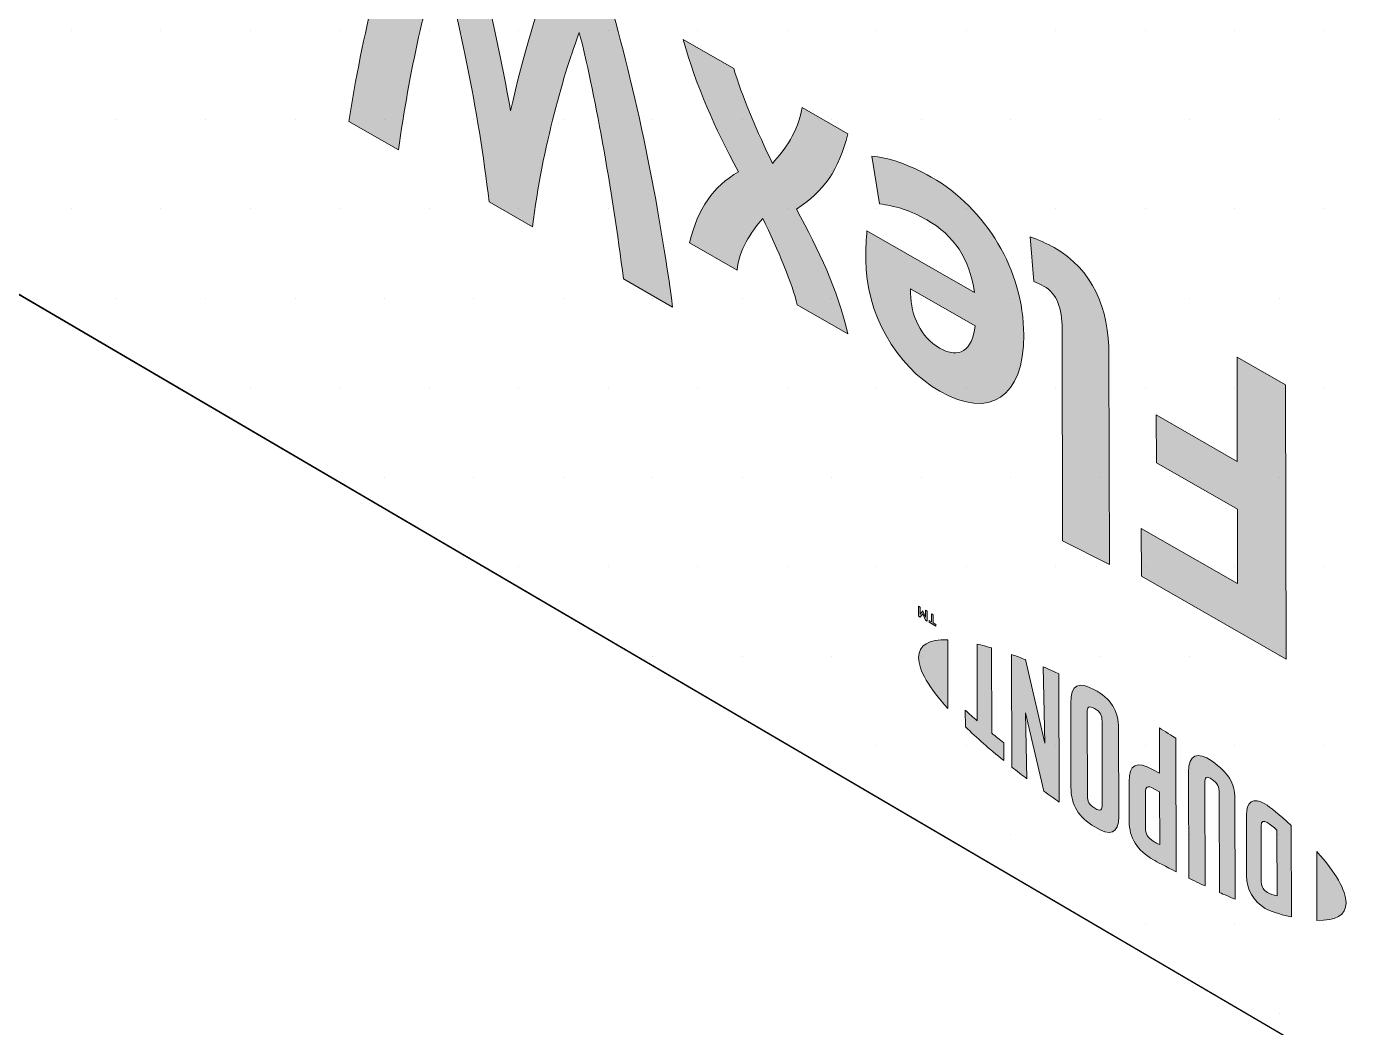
# Model space of a CAD drawing. Extents: x -1328 to 5679, y -4611 to 1603.
# Drawn here: x 3985.94 to 4006.02, y -2506.89 to -2491.78 of the extents above; entities that cross this region are included whole.
import ezdxf

# ---------------------------------------------------------------- set-up
doc = ezdxf.new("R2010")
doc.units = 0
doc.header["$MEASUREMENT"] = 0
for name, color, linetype, lineweight in [('.ATI-HATCH', 7, 'Continuous', 0), ('G-ANNO-TTLB', 7, 'Continuous', 0), ('TYVEK', 7, 'Continuous', 0)]:
    doc.layers.add(name, color=color, linetype=linetype, lineweight=lineweight)

# ---------------------------------------------------------------- blocks, each defined once
blk = doc.blocks.new('Block_213')
at = {"layer": 'TYVEK', "true_color": 0x003b71, "transparency": 33554687}
h = blk.add_hatch(color=156, dxfattribs=at)
h.dxf.hatch_style = 2
edge = h.paths.add_edge_path()
edge.add_spline(control_points=[(3991.553, -2493.639), (3991.553, -2493.639), (3990.804, -2493.209), (3990.804, -2493.209), (3990.996, -2491.943), (3991.331, -2490.51), (3991.764, -2489.625), (3991.764, -2489.625), (3992.569, -2490.087), (3992.569, -2490.087), (3992.823, -2490.971), (3993.05, -2491.97), (3993.243, -2493.049), (3993.435, -2492.191), (3993.654, -2491.448), (3993.908, -2490.856), (3993.908, -2490.856), (3994.714, -2491.318), (3994.714, -2491.318), (3995.127, -2492.69), (3995.495, -2494.526), (3995.688, -2496.013), (3995.688, -2496.013), (3994.945, -2495.586), (3994.945, -2495.586), (3994.782, -2494.246), (3994.492, -2492.68), (3994.28, -2491.867), (3994.061, -2492.432), (3993.72, -2493.595), (3993.575, -2494.799), (3993.575, -2494.799), (3992.918, -2494.422), (3992.918, -2494.422), (3992.761, -2493.045), (3992.424, -2491.493), (3992.197, -2490.671), (3991.993, -2491.245), (3991.704, -2492.479), (3991.553, -2493.639)], knot_values=[0, 0, 0, 0, 1, 1, 1, 2, 2, 2, 3, 3, 3, 4, 4, 4, 5, 5, 5, 6, 6, 6, 7, 7, 7, 8, 8, 8, 9, 9, 9, 10, 10, 10, 11, 11, 11, 12, 12, 12, 13, 13, 13, 13], degree=3, periodic=0)
h = blk.add_hatch(color=156, dxfattribs=at)
h.dxf.hatch_style = 2
edge = h.paths.add_edge_path()
edge.add_spline(control_points=[(3997.555, -2494.532), (3997.9, -2495.168), (3998.172, -2495.732), (3998.333, -2496.415), (3998.333, -2496.415), (3997.568, -2495.976), (3997.568, -2495.976), (3997.501, -2495.671), (3997.274, -2495.139), (3997.048, -2494.673), (3996.859, -2494.889), (3996.696, -2495.144), (3996.66, -2495.455), (3996.66, -2495.455), (3995.942, -2495.042), (3995.942, -2495.042), (3996.074, -2494.504), (3996.299, -2494.201), (3996.682, -2493.967), (3996.312, -2493.276), (3996.059, -2492.717), (3995.848, -2491.969), (3995.848, -2491.969), (3996.612, -2492.408), (3996.612, -2492.408), (3996.721, -2492.801), (3996.978, -2493.392), (3997.194, -2493.841), (3997.389, -2493.628), (3997.572, -2493.379), (3997.643, -2493), (3997.643, -2493), (3998.331, -2493.395), (3998.331, -2493.395), (3998.204, -2493.936), (3997.964, -2494.271), (3997.555, -2494.532)], knot_values=[0, 0, 0, 0, 1, 1, 1, 2, 2, 2, 3, 3, 3, 4, 4, 4, 5, 5, 5, 6, 6, 6, 7, 7, 7, 8, 8, 8, 9, 9, 9, 10, 10, 10, 11, 11, 11, 12, 12, 12, 12], degree=3, periodic=0)
h = blk.add_hatch(color=156, dxfattribs=at)
h.dxf.hatch_style = 2
edge = h.paths.add_edge_path()
edge.add_spline(control_points=[(4000.254, -2496.295), (4000.254, -2496.295), (3999.279, -2495.735), (3999.279, -2495.735), (3999.279, -2495.735), (3999.279, -2495.806), (3999.279, -2495.806), (3999.28, -2496.137), (3999.434, -2496.468), (3999.717, -2496.63), (4000.014, -2496.801), (4000.208, -2496.67), (4000.254, -2496.295)], knot_values=[0, 0, 0, 0, 1, 1, 1, 2, 2, 2, 3, 3, 3, 4, 4, 4, 4], degree=3, periodic=0)
edge = h.paths.add_edge_path()
edge.add_spline(control_points=[(3998.695, -2493.734), (3998.921, -2493.745), (3999.254, -2493.854), (3999.592, -2494.048), (4000.418, -2494.523), (4000.984, -2495.45), (4000.987, -2496.432), (4000.989, -2497.372), (4000.472, -2497.714), (3999.718, -2497.281), (3999.046, -2496.895), (3998.604, -2496.092), (3998.602, -2495.299), (3998.601, -2495.121), (3998.611, -2494.974), (3998.621, -2494.861), (3998.621, -2494.861), (4000.242, -2495.792), (4000.242, -2495.792), (4000.174, -2495.28), (3999.933, -2494.929), (3999.522, -2494.693), (3999.271, -2494.549), (3999.03, -2494.476), (3998.81, -2494.455), (3998.81, -2494.455), (3998.695, -2493.734), (3998.695, -2493.734)], knot_values=[0, 0, 0, 0, 1, 1, 1, 2, 2, 2, 3, 3, 3, 4, 4, 4, 5, 5, 5, 6, 6, 6, 7, 7, 7, 8, 8, 8, 9, 9, 9, 9], degree=3, periodic=0)
h = blk.add_hatch(color=156, dxfattribs=at)
h.dxf.hatch_style = 2
edge = h.paths.add_edge_path()
edge.add_spline(control_points=[(4001.565, -2496.345), (4001.564, -2496.025), (4001.492, -2495.812), (4001.287, -2495.695), (4001.236, -2495.665), (4001.184, -2495.642), (4001.138, -2495.627), (4001.138, -2495.627), (4001.085, -2494.953), (4001.085, -2494.953), (4001.183, -2494.985), (4001.342, -2495.053), (4001.444, -2495.112), (4002.034, -2495.45), (4002.271, -2496.029), (4002.273, -2496.739), (4002.273, -2496.739), (4002.281, -2499.898), (4002.281, -2499.898), (4002.281, -2499.898), (4001.573, -2499.539), (4001.573, -2499.539), (4001.573, -2499.539), (4001.565, -2496.345), (4001.565, -2496.345)], knot_values=[0, 0, 0, 0, 1, 1, 1, 2, 2, 2, 3, 3, 3, 4, 4, 4, 5, 5, 5, 6, 6, 6, 7, 7, 7, 8, 8, 8, 8], degree=3, periodic=0)
h = blk.add_hatch(color=156, dxfattribs=at)
h.dxf.hatch_style = 2
edge = h.paths.add_edge_path()
edge.add_spline(control_points=[(4004.938, -2497.188), (4004.938, -2497.188), (4004.948, -2501.329), (4004.948, -2501.329), (4004.948, -2501.329), (4002.763, -2500.074), (4002.763, -2500.074), (4002.763, -2500.074), (4002.761, -2499.353), (4002.761, -2499.353), (4002.761, -2499.353), (4004.213, -2500.186), (4004.213, -2500.186), (4004.213, -2500.186), (4004.21, -2499.062), (4004.21, -2499.062), (4004.21, -2499.062), (4002.989, -2498.361), (4002.989, -2498.361), (4002.989, -2498.361), (4002.987, -2497.64), (4002.987, -2497.64), (4002.987, -2497.64), (4004.208, -2498.341), (4004.208, -2498.341), (4004.208, -2498.341), (4004.205, -2496.767), (4004.205, -2496.767), (4004.205, -2496.767), (4004.938, -2497.188), (4004.938, -2497.188)], knot_values=[0, 0, 0, 0, 1, 1, 1, 2, 2, 2, 3, 3, 3, 4, 4, 4, 5, 5, 5, 6, 6, 6, 7, 7, 7, 8, 8, 8, 9, 9, 9, 10, 10, 10, 10], degree=3, periodic=0)
at = {"layer": 'TYVEK'}
for points, knots in [([(3991.553, -2493.639), (3991.553, -2493.639), (3990.804, -2493.209), (3990.804, -2493.209), (3990.996, -2491.943), (3991.331, -2490.51), (3991.764, -2489.625), (3991.764, -2489.625), (3992.569, -2490.087), (3992.569, -2490.087), (3992.823, -2490.971), (3993.05, -2491.97), (3993.243, -2493.049), (3993.435, -2492.191), (3993.654, -2491.448), (3993.908, -2490.856), (3993.908, -2490.856), (3994.714, -2491.318), (3994.714, -2491.318), (3995.127, -2492.69), (3995.495, -2494.526), (3995.688, -2496.013), (3995.688, -2496.013), (3994.945, -2495.586), (3994.945, -2495.586), (3994.782, -2494.246), (3994.492, -2492.68), (3994.28, -2491.867), (3994.061, -2492.432), (3993.72, -2493.595), (3993.575, -2494.799), (3993.575, -2494.799), (3992.918, -2494.422), (3992.918, -2494.422), (3992.761, -2493.045), (3992.424, -2491.493), (3992.197, -2490.671), (3991.993, -2491.245), (3991.704, -2492.479), (3991.553, -2493.639)], [0, 0, 0, 0, 1, 1, 1, 2, 2, 2, 3, 3, 3, 4, 4, 4, 5, 5, 5, 6, 6, 6, 7, 7, 7, 8, 8, 8, 9, 9, 9, 10, 10, 10, 11, 11, 11, 12, 12, 12, 13, 13, 13, 13]), ([(3997.555, -2494.532), (3997.9, -2495.168), (3998.172, -2495.732), (3998.333, -2496.415), (3998.333, -2496.415), (3997.568, -2495.976), (3997.568, -2495.976), (3997.501, -2495.671), (3997.274, -2495.139), (3997.048, -2494.673), (3996.859, -2494.889), (3996.696, -2495.144), (3996.66, -2495.455), (3996.66, -2495.455), (3995.942, -2495.042), (3995.942, -2495.042), (3996.074, -2494.504), (3996.299, -2494.201), (3996.682, -2493.967), (3996.312, -2493.276), (3996.059, -2492.717), (3995.848, -2491.969), (3995.848, -2491.969), (3996.612, -2492.408), (3996.612, -2492.408), (3996.721, -2492.801), (3996.978, -2493.392), (3997.194, -2493.841), (3997.389, -2493.628), (3997.572, -2493.379), (3997.643, -2493), (3997.643, -2493), (3998.331, -2493.395), (3998.331, -2493.395), (3998.204, -2493.936), (3997.964, -2494.271), (3997.555, -2494.532)], [0, 0, 0, 0, 1, 1, 1, 2, 2, 2, 3, 3, 3, 4, 4, 4, 5, 5, 5, 6, 6, 6, 7, 7, 7, 8, 8, 8, 9, 9, 9, 10, 10, 10, 11, 11, 11, 12, 12, 12, 12]), ([(3998.695, -2493.734), (3998.921, -2493.745), (3999.254, -2493.854), (3999.592, -2494.048), (4000.418, -2494.523), (4000.984, -2495.45), (4000.987, -2496.432), (4000.989, -2497.372), (4000.472, -2497.714), (3999.718, -2497.281), (3999.046, -2496.895), (3998.604, -2496.092), (3998.602, -2495.299), (3998.601, -2495.121), (3998.611, -2494.974), (3998.621, -2494.861), (3998.621, -2494.861), (4000.242, -2495.792), (4000.242, -2495.792), (4000.174, -2495.28), (3999.933, -2494.929), (3999.522, -2494.693), (3999.271, -2494.549), (3999.03, -2494.476), (3998.81, -2494.455), (3998.81, -2494.455), (3998.695, -2493.734), (3998.695, -2493.734)], [0, 0, 0, 0, 1, 1, 1, 2, 2, 2, 3, 3, 3, 4, 4, 4, 5, 5, 5, 6, 6, 6, 7, 7, 7, 8, 8, 8, 9, 9, 9, 9]), ([(4001.565, -2496.345), (4001.564, -2496.025), (4001.492, -2495.812), (4001.287, -2495.695), (4001.236, -2495.665), (4001.184, -2495.642), (4001.138, -2495.627), (4001.138, -2495.627), (4001.085, -2494.953), (4001.085, -2494.953), (4001.183, -2494.985), (4001.342, -2495.053), (4001.444, -2495.112), (4002.034, -2495.45), (4002.271, -2496.029), (4002.273, -2496.739), (4002.273, -2496.739), (4002.281, -2499.898), (4002.281, -2499.898), (4002.281, -2499.898), (4001.573, -2499.539), (4001.573, -2499.539), (4001.573, -2499.539), (4001.565, -2496.345), (4001.565, -2496.345)], [0, 0, 0, 0, 1, 1, 1, 2, 2, 2, 3, 3, 3, 4, 4, 4, 5, 5, 5, 6, 6, 6, 7, 7, 7, 8, 8, 8, 8]), ([(4000.254, -2496.295), (4000.254, -2496.295), (3999.279, -2495.735), (3999.279, -2495.735), (3999.279, -2495.735), (3999.279, -2495.806), (3999.279, -2495.806), (3999.28, -2496.137), (3999.434, -2496.468), (3999.717, -2496.63), (4000.014, -2496.801), (4000.208, -2496.67), (4000.254, -2496.295)], [0, 0, 0, 0, 1, 1, 1, 2, 2, 2, 3, 3, 3, 4, 4, 4, 4]), ([(4004.938, -2497.188), (4004.938, -2497.188), (4004.948, -2501.329), (4004.948, -2501.329), (4004.948, -2501.329), (4002.763, -2500.074), (4002.763, -2500.074), (4002.763, -2500.074), (4002.761, -2499.353), (4002.761, -2499.353), (4002.761, -2499.353), (4004.213, -2500.186), (4004.213, -2500.186), (4004.213, -2500.186), (4004.21, -2499.062), (4004.21, -2499.062), (4004.21, -2499.062), (4002.989, -2498.361), (4002.989, -2498.361), (4002.989, -2498.361), (4002.987, -2497.64), (4002.987, -2497.64), (4002.987, -2497.64), (4004.208, -2498.341), (4004.208, -2498.341), (4004.208, -2498.341), (4004.205, -2496.767), (4004.205, -2496.767), (4004.205, -2496.767), (4004.938, -2497.188), (4004.938, -2497.188)], [0, 0, 0, 0, 1, 1, 1, 2, 2, 2, 3, 3, 3, 4, 4, 4, 5, 5, 5, 6, 6, 6, 7, 7, 7, 8, 8, 8, 9, 9, 9, 10, 10, 10, 10])]:
    blk.add_open_spline(points, degree=3, knots=knots, dxfattribs=at)
blk = doc.blocks.new('Block_214')
at = {"layer": 'TYVEK', "true_color": 0x003b71, "transparency": 33554687}
h = blk.add_hatch(color=156, dxfattribs=at)
h.dxf.hatch_style = 2
edge = h.paths.add_edge_path()
edge.add_spline(control_points=[(3999.529, -2500.753), (3999.529, -2500.753), (3999.502, -2500.738), (3999.502, -2500.738), (3999.502, -2500.738), (3999.463, -2500.644), (3999.463, -2500.644), (3999.463, -2500.644), (3999.424, -2500.693), (3999.424, -2500.693), (3999.424, -2500.693), (3999.398, -2500.678), (3999.398, -2500.678), (3999.398, -2500.678), (3999.398, -2500.528), (3999.398, -2500.528), (3999.398, -2500.528), (3999.422, -2500.542), (3999.422, -2500.542), (3999.422, -2500.542), (3999.422, -2500.649), (3999.422, -2500.649), (3999.422, -2500.649), (3999.462, -2500.6), (3999.462, -2500.6), (3999.462, -2500.6), (3999.464, -2500.601), (3999.464, -2500.601), (3999.464, -2500.601), (3999.505, -2500.696), (3999.505, -2500.696), (3999.505, -2500.696), (3999.504, -2500.589), (3999.504, -2500.589), (3999.504, -2500.589), (3999.529, -2500.603), (3999.529, -2500.603), (3999.529, -2500.603), (3999.529, -2500.753), (3999.529, -2500.753)], knot_values=[0, 0, 0, 0, 1, 1, 1, 2, 2, 2, 3, 3, 3, 4, 4, 4, 5, 5, 5, 6, 6, 6, 7, 7, 7, 8, 8, 8, 9, 9, 9, 10, 10, 10, 11, 11, 11, 12, 12, 12, 13, 13, 13, 13], degree=3, periodic=0)
edge = h.paths.add_edge_path()
edge.add_spline(control_points=[(3999.622, -2500.78), (3999.622, -2500.78), (3999.662, -2500.803), (3999.662, -2500.803), (3999.662, -2500.803), (3999.662, -2500.829), (3999.662, -2500.829), (3999.662, -2500.829), (3999.557, -2500.769), (3999.557, -2500.769), (3999.557, -2500.769), (3999.557, -2500.743), (3999.557, -2500.743), (3999.557, -2500.743), (3999.597, -2500.766), (3999.597, -2500.766), (3999.597, -2500.766), (3999.596, -2500.642), (3999.596, -2500.642), (3999.596, -2500.642), (3999.621, -2500.657), (3999.621, -2500.657), (3999.621, -2500.657), (3999.622, -2500.78), (3999.622, -2500.78)], knot_values=[0, 0, 0, 0, 1, 1, 1, 2, 2, 2, 3, 3, 3, 4, 4, 4, 5, 5, 5, 6, 6, 6, 7, 7, 7, 8, 8, 8, 8], degree=3, periodic=0)
h = blk.add_hatch(color=156, dxfattribs=at)
h.dxf.hatch_style = 2
edge = h.paths.add_edge_path()
edge.add_spline(control_points=[(3999.4, -2501.304), (3999.399, -2501.113), (3999.559, -2501.027), (3999.839, -2501.035), (3999.839, -2501.035), (3999.841, -2502.075), (3999.841, -2502.075), (3999.561, -2501.762), (3999.4, -2501.493), (3999.4, -2501.304)], knot_values=[0, 0, 0, 0, 1, 1, 1, 2, 2, 2, 3, 3, 3, 3], degree=3, periodic=0)
h = blk.add_hatch(color=156, dxfattribs=at)
h.dxf.hatch_style = 2
edge = h.paths.add_edge_path()
edge.add_spline(control_points=[(4000.684, -2502.591), (4000.623, -2502.544), (4000.563, -2502.495), (4000.505, -2502.447), (4000.505, -2502.447), (4000.502, -2501.159), (4000.502, -2501.159), (4000.448, -2501.143), (4000.348, -2501.115), (4000.282, -2501.1), (4000.282, -2501.1), (4000.285, -2502.26), (4000.285, -2502.26), (4000.221, -2502.204), (4000.16, -2502.15), (4000.105, -2502.1), (4000.105, -2502.1), (4000.106, -2502.349), (4000.106, -2502.349), (4000.28, -2502.518), (4000.467, -2502.683), (4000.685, -2502.86), (4000.685, -2502.86), (4000.684, -2502.591), (4000.684, -2502.591)], knot_values=[0, 0, 0, 0, 1, 1, 1, 2, 2, 2, 3, 3, 3, 4, 4, 4, 5, 5, 5, 6, 6, 6, 7, 7, 7, 8, 8, 8, 8], degree=3, periodic=0)
h = blk.add_hatch(color=156, dxfattribs=at)
h.dxf.hatch_style = 2
edge = h.paths.add_edge_path()
edge.add_spline(control_points=[(4001.014, -2502.14), (4001.014, -2502.14), (4001.29, -2503.323), (4001.29, -2503.323), (4001.364, -2503.377), (4001.454, -2503.44), (4001.523, -2503.487), (4001.523, -2503.487), (4001.518, -2501.55), (4001.518, -2501.55), (4001.469, -2501.527), (4001.345, -2501.472), (4001.281, -2501.445), (4001.281, -2501.445), (4001.304, -2502.598), (4001.304, -2502.598), (4001.304, -2502.598), (4001.012, -2501.335), (4001.012, -2501.335), (4000.951, -2501.311), (4000.861, -2501.278), (4000.802, -2501.257), (4000.802, -2501.257), (4000.807, -2502.959), (4000.807, -2502.959), (4000.868, -2503.008), (4000.98, -2503.094), (4001.034, -2503.134), (4001.034, -2503.134), (4001.014, -2502.14), (4001.014, -2502.14)], knot_values=[0, 0, 0, 0, 1, 1, 1, 2, 2, 2, 3, 3, 3, 4, 4, 4, 5, 5, 5, 6, 6, 6, 7, 7, 7, 8, 8, 8, 9, 9, 9, 10, 10, 10, 10], degree=3, periodic=0)
h = blk.add_hatch(color=156, dxfattribs=at)
h.dxf.hatch_style = 2
edge = h.paths.add_edge_path()
edge.add_spline(control_points=[(4001.944, -2502.133), (4001.944, -2502.053), (4001.967, -2502.025), (4002.054, -2502.072), (4002.143, -2502.121), (4002.168, -2502.179), (4002.168, -2502.262), (4002.168, -2502.262), (4002.171, -2503.52), (4002.171, -2503.52), (4002.171, -2503.603), (4002.147, -2503.634), (4002.057, -2503.58), (4001.97, -2503.527), (4001.947, -2503.471), (4001.947, -2503.391), (4001.947, -2503.391), (4001.944, -2502.133), (4001.944, -2502.133)], knot_values=[0, 0, 0, 0, 1, 1, 1, 2, 2, 2, 3, 3, 3, 4, 4, 4, 5, 5, 5, 6, 6, 6, 6], degree=3, periodic=0)
edge = h.paths.add_edge_path()
edge.add_spline(control_points=[(4002.058, -2503.862), (4002.286, -2504.006), (4002.422, -2503.967), (4002.421, -2503.702), (4002.421, -2503.702), (4002.418, -2502.381), (4002.418, -2502.381), (4002.417, -2502.101), (4002.294, -2501.915), (4002.053, -2501.789), (4001.817, -2501.665), (4001.695, -2501.698), (4001.696, -2501.996), (4001.696, -2501.996), (4001.699, -2503.257), (4001.699, -2503.257), (4001.699, -2503.541), (4001.811, -2503.706), (4002.058, -2503.862)], knot_values=[0, 0, 0, 0, 1, 1, 1, 2, 2, 2, 3, 3, 3, 4, 4, 4, 5, 5, 5, 6, 6, 6, 6], degree=3, periodic=0)
h = blk.add_hatch(color=156, dxfattribs=at)
h.dxf.hatch_style = 2
edge = h.paths.add_edge_path()
edge.add_spline(control_points=[(4002.824, -2503.342), (4002.824, -2503.255), (4002.85, -2503.226), (4002.95, -2503.284), (4002.95, -2503.284), (4003.036, -2503.333), (4003.036, -2503.333), (4003.036, -2503.333), (4003.038, -2504.129), (4003.038, -2504.129), (4003, -2504.109), (4002.979, -2504.098), (4002.956, -2504.085), (4002.848, -2504.023), (4002.826, -2503.963), (4002.825, -2503.874), (4002.825, -2503.874), (4002.824, -2503.342), (4002.824, -2503.342)], knot_values=[0, 0, 0, 0, 1, 1, 1, 2, 2, 2, 3, 3, 3, 4, 4, 4, 5, 5, 5, 6, 6, 6, 6], degree=3, periodic=0)
edge = h.paths.add_edge_path()
edge.add_spline(control_points=[(4002.943, -2504.359), (4002.985, -2504.383), (4003.141, -2504.466), (4003.285, -2504.539), (4003.285, -2504.539), (4003.28, -2502.521), (4003.28, -2502.521), (4003.231, -2502.49), (4003.103, -2502.409), (4003.034, -2502.367), (4003.034, -2502.367), (4003.036, -2503.052), (4003.036, -2503.052), (4003.036, -2503.052), (4002.939, -2502.997), (4002.939, -2502.997), (4002.682, -2502.85), (4002.575, -2502.922), (4002.576, -2503.178), (4002.576, -2503.178), (4002.577, -2503.773), (4002.577, -2503.773), (4002.578, -2504.024), (4002.698, -2504.218), (4002.943, -2504.359)], knot_values=[0, 0, 0, 0, 1, 1, 1, 2, 2, 2, 3, 3, 3, 4, 4, 4, 5, 5, 5, 6, 6, 6, 7, 7, 7, 8, 8, 8, 8], degree=3, periodic=0)
h = blk.add_hatch(color=156, dxfattribs=at)
h.dxf.hatch_style = 2
edge = h.paths.add_edge_path()
edge.add_spline(control_points=[(4003.719, -2503.198), (4003.719, -2503.118), (4003.742, -2503.081), (4003.829, -2503.143), (4003.913, -2503.203), (4003.936, -2503.258), (4003.937, -2503.352), (4003.937, -2503.352), (4003.94, -2504.852), (4003.94, -2504.852), (4003.997, -2504.877), (4004.122, -2504.929), (4004.176, -2504.951), (4004.176, -2504.951), (4004.172, -2503.435), (4004.172, -2503.435), (4004.171, -2503.192), (4004.069, -2503.04), (4003.828, -2502.869), (4003.607, -2502.713), (4003.472, -2502.764), (4003.473, -2503.033), (4003.473, -2503.033), (4003.477, -2504.635), (4003.477, -2504.635), (4003.523, -2504.659), (4003.674, -2504.731), (4003.723, -2504.753), (4003.723, -2504.753), (4003.719, -2503.198), (4003.719, -2503.198)], knot_values=[0, 0, 0, 0, 1, 1, 1, 2, 2, 2, 3, 3, 3, 4, 4, 4, 5, 5, 5, 6, 6, 6, 7, 7, 7, 8, 8, 8, 9, 9, 9, 10, 10, 10, 10], degree=3, periodic=0)
h = blk.add_hatch(color=156, dxfattribs=at)
h.dxf.hatch_style = 2
edge = h.paths.add_edge_path()
edge.add_spline(control_points=[(4004.569, -2503.848), (4004.569, -2503.768), (4004.611, -2503.765), (4004.66, -2503.794), (4004.699, -2503.816), (4004.759, -2503.866), (4004.807, -2503.91), (4004.807, -2503.91), (4004.81, -2504.904), (4004.81, -2504.904), (4004.761, -2504.89), (4004.702, -2504.872), (4004.663, -2504.85), (4004.613, -2504.822), (4004.572, -2504.771), (4004.571, -2504.692), (4004.571, -2504.692), (4004.569, -2503.848), (4004.569, -2503.848)], knot_values=[0, 0, 0, 0, 1, 1, 1, 2, 2, 2, 3, 3, 3, 4, 4, 4, 5, 5, 5, 6, 6, 6, 6], degree=3, periodic=0)
edge = h.paths.add_edge_path()
edge.add_spline(control_points=[(4004.631, -2505.091), (4004.709, -2505.136), (4004.822, -2505.174), (4005.025, -2505.219), (4005.025, -2505.219), (4005.022, -2503.841), (4005.022, -2503.841), (4004.843, -2503.675), (4004.705, -2503.56), (4004.627, -2503.515), (4004.447, -2503.412), (4004.346, -2503.48), (4004.347, -2503.684), (4004.347, -2503.684), (4004.349, -2504.599), (4004.349, -2504.599), (4004.349, -2504.803), (4004.451, -2504.988), (4004.631, -2505.091)], knot_values=[0, 0, 0, 0, 1, 1, 1, 2, 2, 2, 3, 3, 3, 4, 4, 4, 5, 5, 5, 6, 6, 6, 6], degree=3, periodic=0)
h = blk.add_hatch(color=156, dxfattribs=at)
h.dxf.hatch_style = 2
edge = h.paths.add_edge_path()
edge.add_spline(control_points=[(4005.851, -2505.007), (4005.85, -2504.817), (4005.689, -2504.547), (4005.409, -2504.233), (4005.409, -2504.233), (4005.412, -2505.273), (4005.412, -2505.273), (4005.691, -2505.281), (4005.851, -2505.196), (4005.851, -2505.007)], knot_values=[0, 0, 0, 0, 1, 1, 1, 2, 2, 2, 3, 3, 3, 3], degree=3, periodic=0)
at = {"layer": 'TYVEK'}
for points, knots in [([(3999.529, -2500.753), (3999.529, -2500.753), (3999.502, -2500.738), (3999.502, -2500.738), (3999.502, -2500.738), (3999.463, -2500.644), (3999.463, -2500.644), (3999.463, -2500.644), (3999.424, -2500.693), (3999.424, -2500.693), (3999.424, -2500.693), (3999.398, -2500.678), (3999.398, -2500.678), (3999.398, -2500.678), (3999.398, -2500.528), (3999.398, -2500.528), (3999.398, -2500.528), (3999.422, -2500.542), (3999.422, -2500.542), (3999.422, -2500.542), (3999.422, -2500.649), (3999.422, -2500.649), (3999.422, -2500.649), (3999.462, -2500.6), (3999.462, -2500.6), (3999.462, -2500.6), (3999.464, -2500.601), (3999.464, -2500.601), (3999.464, -2500.601), (3999.505, -2500.696), (3999.505, -2500.696), (3999.505, -2500.696), (3999.504, -2500.589), (3999.504, -2500.589), (3999.504, -2500.589), (3999.529, -2500.603), (3999.529, -2500.603), (3999.529, -2500.603), (3999.529, -2500.753), (3999.529, -2500.753)], [0, 0, 0, 0, 1, 1, 1, 2, 2, 2, 3, 3, 3, 4, 4, 4, 5, 5, 5, 6, 6, 6, 7, 7, 7, 8, 8, 8, 9, 9, 9, 10, 10, 10, 11, 11, 11, 12, 12, 12, 13, 13, 13, 13]), ([(3999.622, -2500.78), (3999.622, -2500.78), (3999.662, -2500.803), (3999.662, -2500.803), (3999.662, -2500.803), (3999.662, -2500.829), (3999.662, -2500.829), (3999.662, -2500.829), (3999.557, -2500.769), (3999.557, -2500.769), (3999.557, -2500.769), (3999.557, -2500.743), (3999.557, -2500.743), (3999.557, -2500.743), (3999.597, -2500.766), (3999.597, -2500.766), (3999.597, -2500.766), (3999.596, -2500.642), (3999.596, -2500.642), (3999.596, -2500.642), (3999.621, -2500.657), (3999.621, -2500.657), (3999.621, -2500.657), (3999.622, -2500.78), (3999.622, -2500.78)], [0, 0, 0, 0, 1, 1, 1, 2, 2, 2, 3, 3, 3, 4, 4, 4, 5, 5, 5, 6, 6, 6, 7, 7, 7, 8, 8, 8, 8]), ([(3999.4, -2501.304), (3999.399, -2501.113), (3999.559, -2501.027), (3999.839, -2501.035), (3999.839, -2501.035), (3999.841, -2502.075), (3999.841, -2502.075), (3999.561, -2501.762), (3999.4, -2501.493), (3999.4, -2501.304)], [0, 0, 0, 0, 1, 1, 1, 2, 2, 2, 3, 3, 3, 3]), ([(4000.684, -2502.591), (4000.623, -2502.544), (4000.563, -2502.495), (4000.505, -2502.447), (4000.505, -2502.447), (4000.502, -2501.159), (4000.502, -2501.159), (4000.448, -2501.143), (4000.348, -2501.115), (4000.282, -2501.1), (4000.282, -2501.1), (4000.285, -2502.26), (4000.285, -2502.26), (4000.221, -2502.204), (4000.16, -2502.15), (4000.105, -2502.1), (4000.105, -2502.1), (4000.106, -2502.349), (4000.106, -2502.349), (4000.28, -2502.518), (4000.467, -2502.683), (4000.685, -2502.86), (4000.685, -2502.86), (4000.684, -2502.591), (4000.684, -2502.591)], [0, 0, 0, 0, 1, 1, 1, 2, 2, 2, 3, 3, 3, 4, 4, 4, 5, 5, 5, 6, 6, 6, 7, 7, 7, 8, 8, 8, 8]), ([(4001.014, -2502.14), (4001.014, -2502.14), (4001.29, -2503.323), (4001.29, -2503.323), (4001.364, -2503.377), (4001.454, -2503.44), (4001.523, -2503.487), (4001.523, -2503.487), (4001.518, -2501.55), (4001.518, -2501.55), (4001.469, -2501.527), (4001.345, -2501.472), (4001.281, -2501.445), (4001.281, -2501.445), (4001.304, -2502.598), (4001.304, -2502.598), (4001.304, -2502.598), (4001.012, -2501.335), (4001.012, -2501.335), (4000.951, -2501.311), (4000.861, -2501.278), (4000.802, -2501.257), (4000.802, -2501.257), (4000.807, -2502.959), (4000.807, -2502.959), (4000.868, -2503.008), (4000.98, -2503.094), (4001.034, -2503.134), (4001.034, -2503.134), (4001.014, -2502.14), (4001.014, -2502.14)], [0, 0, 0, 0, 1, 1, 1, 2, 2, 2, 3, 3, 3, 4, 4, 4, 5, 5, 5, 6, 6, 6, 7, 7, 7, 8, 8, 8, 9, 9, 9, 10, 10, 10, 10]), ([(4002.058, -2503.862), (4002.286, -2504.006), (4002.422, -2503.967), (4002.421, -2503.702), (4002.421, -2503.702), (4002.418, -2502.381), (4002.418, -2502.381), (4002.417, -2502.101), (4002.294, -2501.915), (4002.053, -2501.789), (4001.817, -2501.665), (4001.695, -2501.698), (4001.696, -2501.996), (4001.696, -2501.996), (4001.699, -2503.257), (4001.699, -2503.257), (4001.699, -2503.541), (4001.811, -2503.706), (4002.058, -2503.862)], [0, 0, 0, 0, 1, 1, 1, 2, 2, 2, 3, 3, 3, 4, 4, 4, 5, 5, 5, 6, 6, 6, 6]), ([(4001.944, -2502.133), (4001.944, -2502.053), (4001.967, -2502.025), (4002.054, -2502.072), (4002.143, -2502.121), (4002.168, -2502.179), (4002.168, -2502.262), (4002.168, -2502.262), (4002.171, -2503.52), (4002.171, -2503.52), (4002.171, -2503.603), (4002.147, -2503.634), (4002.057, -2503.58), (4001.97, -2503.527), (4001.947, -2503.471), (4001.947, -2503.391), (4001.947, -2503.391), (4001.944, -2502.133), (4001.944, -2502.133)], [0, 0, 0, 0, 1, 1, 1, 2, 2, 2, 3, 3, 3, 4, 4, 4, 5, 5, 5, 6, 6, 6, 6]), ([(4002.943, -2504.359), (4002.985, -2504.383), (4003.141, -2504.466), (4003.285, -2504.539), (4003.285, -2504.539), (4003.28, -2502.521), (4003.28, -2502.521), (4003.231, -2502.49), (4003.103, -2502.409), (4003.034, -2502.367), (4003.034, -2502.367), (4003.036, -2503.052), (4003.036, -2503.052), (4003.036, -2503.052), (4002.939, -2502.997), (4002.939, -2502.997), (4002.682, -2502.85), (4002.575, -2502.922), (4002.576, -2503.178), (4002.576, -2503.178), (4002.577, -2503.773), (4002.577, -2503.773), (4002.578, -2504.024), (4002.698, -2504.218), (4002.943, -2504.359)], [0, 0, 0, 0, 1, 1, 1, 2, 2, 2, 3, 3, 3, 4, 4, 4, 5, 5, 5, 6, 6, 6, 7, 7, 7, 8, 8, 8, 8]), ([(4003.719, -2503.198), (4003.719, -2503.118), (4003.742, -2503.081), (4003.829, -2503.143), (4003.913, -2503.203), (4003.936, -2503.258), (4003.937, -2503.352), (4003.937, -2503.352), (4003.94, -2504.852), (4003.94, -2504.852), (4003.997, -2504.877), (4004.122, -2504.929), (4004.176, -2504.951), (4004.176, -2504.951), (4004.172, -2503.435), (4004.172, -2503.435), (4004.171, -2503.192), (4004.069, -2503.04), (4003.828, -2502.869), (4003.607, -2502.713), (4003.472, -2502.764), (4003.473, -2503.033), (4003.473, -2503.033), (4003.477, -2504.635), (4003.477, -2504.635), (4003.523, -2504.659), (4003.674, -2504.731), (4003.723, -2504.753), (4003.723, -2504.753), (4003.719, -2503.198), (4003.719, -2503.198)], [0, 0, 0, 0, 1, 1, 1, 2, 2, 2, 3, 3, 3, 4, 4, 4, 5, 5, 5, 6, 6, 6, 7, 7, 7, 8, 8, 8, 9, 9, 9, 10, 10, 10, 10]), ([(4002.824, -2503.342), (4002.824, -2503.255), (4002.85, -2503.226), (4002.95, -2503.284), (4002.95, -2503.284), (4003.036, -2503.333), (4003.036, -2503.333), (4003.036, -2503.333), (4003.038, -2504.129), (4003.038, -2504.129), (4003, -2504.109), (4002.979, -2504.098), (4002.956, -2504.085), (4002.848, -2504.023), (4002.826, -2503.963), (4002.825, -2503.874), (4002.825, -2503.874), (4002.824, -2503.342), (4002.824, -2503.342)], [0, 0, 0, 0, 1, 1, 1, 2, 2, 2, 3, 3, 3, 4, 4, 4, 5, 5, 5, 6, 6, 6, 6]), ([(4004.631, -2505.091), (4004.709, -2505.136), (4004.822, -2505.174), (4005.025, -2505.219), (4005.025, -2505.219), (4005.022, -2503.841), (4005.022, -2503.841), (4004.843, -2503.675), (4004.705, -2503.56), (4004.627, -2503.515), (4004.447, -2503.412), (4004.346, -2503.48), (4004.347, -2503.684), (4004.347, -2503.684), (4004.349, -2504.599), (4004.349, -2504.599), (4004.349, -2504.803), (4004.451, -2504.988), (4004.631, -2505.091)], [0, 0, 0, 0, 1, 1, 1, 2, 2, 2, 3, 3, 3, 4, 4, 4, 5, 5, 5, 6, 6, 6, 6]), ([(4004.569, -2503.848), (4004.569, -2503.768), (4004.611, -2503.765), (4004.66, -2503.794), (4004.699, -2503.816), (4004.759, -2503.866), (4004.807, -2503.91), (4004.807, -2503.91), (4004.81, -2504.904), (4004.81, -2504.904), (4004.761, -2504.89), (4004.702, -2504.872), (4004.663, -2504.85), (4004.613, -2504.822), (4004.572, -2504.771), (4004.571, -2504.692), (4004.571, -2504.692), (4004.569, -2503.848), (4004.569, -2503.848)], [0, 0, 0, 0, 1, 1, 1, 2, 2, 2, 3, 3, 3, 4, 4, 4, 5, 5, 5, 6, 6, 6, 6]), ([(4005.851, -2505.007), (4005.85, -2504.817), (4005.689, -2504.547), (4005.409, -2504.233), (4005.409, -2504.233), (4005.412, -2505.273), (4005.412, -2505.273), (4005.691, -2505.281), (4005.851, -2505.196), (4005.851, -2505.007)], [0, 0, 0, 0, 1, 1, 1, 2, 2, 2, 3, 3, 3, 3])]:
    blk.add_open_spline(points, degree=3, knots=knots, dxfattribs=at)
blk = doc.blocks.new('Block_212')
at = {"layer": 'TYVEK'}
for name in ['Block_213', 'Block_214']:
    blk.add_blockref(name, (0, 0), dxfattribs=at)
blk = doc.blocks.new('Block_268')
at = {"layer": '.ATI-HATCH'}
blk.add_open_spline([(3922.473, -2475.392), (3922.473, -2475.392), (3922.473, -2458.692), (3922.473, -2458.692), (3922.473, -2458.692), (4005.065, -2507.095), (4005.065, -2507.095), (4005.065, -2507.095), (4005.06, -2523.795), (4005.06, -2523.795), (4005.06, -2523.795), (4029.587, -2538.166), (4029.587, -2538.166), (4029.587, -2538.166), (4029.587, -2513.602), (4029.587, -2513.602), (4029.587, -2507.141), (4026.125, -2501.176), (4020.516, -2497.971), (4020.516, -2497.971), (3911.115, -2435.193), (3911.115, -2435.193), (3906.799, -2432.726), (3901.3, -2434.226), (3898.834, -2438.542), (3898.057, -2439.902), (3897.648, -2441.442), (3897.648, -2443.008), (3897.648, -2443.008), (3897.648, -2460.844), (3897.648, -2460.844), (3897.648, -2460.844), (3922.502, -2475.409), (3922.502, -2475.409), (3922.502, -2475.409), (3922.473, -2475.392), (3922.473, -2475.392)], degree=3, knots=[0, 0, 0, 0, 1, 1, 1, 2, 2, 2, 3, 3, 3, 4, 4, 4, 5, 5, 5, 6, 6, 6, 7, 7, 7, 8, 8, 8, 9, 9, 9, 10, 10, 10, 11, 11, 11, 12, 12, 12, 12], dxfattribs=at)
at = {"layer": '.ATI-HATCH', "color": 8, "lineweight": 0, "true_color": 0x808080}
for points in [[(3986.614, -2491.83), (3986.614, -2491.83), (3986.614, -2491.83), (3986.614, -2491.83)], [(3987.964, -2491.83), (3987.964, -2491.83), (3987.964, -2491.83), (3987.964, -2491.83)], [(3989.315, -2491.83), (3989.315, -2491.83), (3989.315, -2491.83), (3989.315, -2491.83)], [(3990.665, -2491.83), (3990.665, -2491.83), (3990.665, -2491.83), (3990.665, -2491.83)], [(3992.015, -2491.83), (3992.015, -2491.83), (3992.015, -2491.83), (3992.015, -2491.83)], [(3993.365, -2491.83), (3993.365, -2491.83), (3993.365, -2491.83), (3993.365, -2491.83)], [(3994.715, -2491.83), (3994.715, -2491.83), (3994.715, -2491.83), (3994.715, -2491.83)], [(3996.066, -2491.83), (3996.066, -2491.83), (3996.066, -2491.83), (3996.066, -2491.83)], [(3997.416, -2491.83), (3997.416, -2491.83), (3997.416, -2491.83), (3997.416, -2491.83)], [(3998.766, -2491.83), (3998.766, -2491.83), (3998.766, -2491.83), (3998.766, -2491.83)], [(4000.116, -2491.83), (4000.116, -2491.83), (4000.116, -2491.83), (4000.116, -2491.83)], [(4001.466, -2491.83), (4001.466, -2491.83), (4001.466, -2491.83), (4001.466, -2491.83)], [(4002.817, -2491.83), (4002.817, -2491.83), (4002.817, -2491.83), (4002.817, -2491.83)], [(4004.167, -2491.83), (4004.167, -2491.83), (4004.167, -2491.83), (4004.167, -2491.83)], [(4005.517, -2491.83), (4005.517, -2491.83), (4005.517, -2491.83), (4005.517, -2491.83)], [(3987.289, -2493.18), (3987.289, -2493.18), (3987.289, -2493.18), (3987.289, -2493.18)], [(3988.639, -2493.18), (3988.639, -2493.18), (3988.639, -2493.18), (3988.639, -2493.18)], [(3989.99, -2493.18), (3989.99, -2493.18), (3989.99, -2493.18), (3989.99, -2493.18)], [(3991.34, -2493.18), (3991.34, -2493.18), (3991.34, -2493.18), (3991.34, -2493.18)], [(3992.69, -2493.18), (3992.69, -2493.18), (3992.69, -2493.18), (3992.69, -2493.18)], [(3994.04, -2493.18), (3994.04, -2493.18), (3994.04, -2493.18), (3994.04, -2493.18)], [(3995.39, -2493.18), (3995.39, -2493.18), (3995.39, -2493.18), (3995.39, -2493.18)], [(3996.741, -2493.18), (3996.741, -2493.18), (3996.741, -2493.18), (3996.741, -2493.18)], [(3998.091, -2493.18), (3998.091, -2493.18), (3998.091, -2493.18), (3998.091, -2493.18)], [(3999.441, -2493.18), (3999.441, -2493.18), (3999.441, -2493.18), (3999.441, -2493.18)], [(4000.791, -2493.18), (4000.791, -2493.18), (4000.791, -2493.18), (4000.791, -2493.18)], [(4002.141, -2493.18), (4002.141, -2493.18), (4002.141, -2493.18), (4002.141, -2493.18)], [(4003.492, -2493.18), (4003.492, -2493.18), (4003.492, -2493.18), (4003.492, -2493.18)], [(4004.842, -2493.18), (4004.842, -2493.18), (4004.842, -2493.18), (4004.842, -2493.18)], [(3986.614, -2494.53), (3986.614, -2494.53), (3986.614, -2494.53), (3986.614, -2494.53)], [(3987.964, -2494.53), (3987.964, -2494.53), (3987.964, -2494.53), (3987.964, -2494.53)], [(3989.315, -2494.53), (3989.315, -2494.53), (3989.315, -2494.53), (3989.315, -2494.53)], [(3990.665, -2494.53), (3990.665, -2494.53), (3990.665, -2494.53), (3990.665, -2494.53)], [(3992.015, -2494.53), (3992.015, -2494.53), (3992.015, -2494.53), (3992.015, -2494.53)], [(3993.365, -2494.53), (3993.365, -2494.53), (3993.365, -2494.53), (3993.365, -2494.53)], [(3994.715, -2494.53), (3994.715, -2494.53), (3994.715, -2494.53), (3994.715, -2494.53)], [(3996.066, -2494.53), (3996.066, -2494.53), (3996.066, -2494.53), (3996.066, -2494.53)], [(3997.416, -2494.53), (3997.416, -2494.53), (3997.416, -2494.53), (3997.416, -2494.53)], [(3998.766, -2494.53), (3998.766, -2494.53), (3998.766, -2494.53), (3998.766, -2494.53)], [(4000.116, -2494.53), (4000.116, -2494.53), (4000.116, -2494.53), (4000.116, -2494.53)], [(4001.466, -2494.53), (4001.466, -2494.53), (4001.466, -2494.53), (4001.466, -2494.53)], [(4002.817, -2494.53), (4002.817, -2494.53), (4002.817, -2494.53), (4002.817, -2494.53)], [(4004.167, -2494.53), (4004.167, -2494.53), (4004.167, -2494.53), (4004.167, -2494.53)], [(4005.517, -2494.53), (4005.517, -2494.53), (4005.517, -2494.53), (4005.517, -2494.53)], [(3987.289, -2495.88), (3987.289, -2495.88), (3987.289, -2495.88), (3987.289, -2495.88)], [(3988.639, -2495.88), (3988.639, -2495.88), (3988.639, -2495.88), (3988.639, -2495.88)], [(3989.99, -2495.88), (3989.99, -2495.88), (3989.99, -2495.88), (3989.99, -2495.88)], [(3991.34, -2495.88), (3991.34, -2495.88), (3991.34, -2495.88), (3991.34, -2495.88)], [(3992.69, -2495.88), (3992.69, -2495.88), (3992.69, -2495.88), (3992.69, -2495.88)], [(3994.04, -2495.88), (3994.04, -2495.88), (3994.04, -2495.88), (3994.04, -2495.88)], [(3995.39, -2495.88), (3995.39, -2495.88), (3995.39, -2495.88), (3995.39, -2495.88)], [(3996.741, -2495.88), (3996.741, -2495.88), (3996.741, -2495.88), (3996.741, -2495.88)], [(3998.091, -2495.88), (3998.091, -2495.88), (3998.091, -2495.88), (3998.091, -2495.88)], [(3999.441, -2495.88), (3999.441, -2495.88), (3999.441, -2495.88), (3999.441, -2495.88)], [(4000.791, -2495.88), (4000.791, -2495.88), (4000.791, -2495.88), (4000.791, -2495.88)], [(4002.141, -2495.88), (4002.141, -2495.88), (4002.141, -2495.88), (4002.141, -2495.88)], [(4003.492, -2495.88), (4003.492, -2495.88), (4003.492, -2495.88), (4003.492, -2495.88)], [(4004.842, -2495.88), (4004.842, -2495.88), (4004.842, -2495.88), (4004.842, -2495.88)], [(3989.315, -2497.23), (3989.315, -2497.23), (3989.315, -2497.23), (3989.315, -2497.23)], [(3990.665, -2497.23), (3990.665, -2497.23), (3990.665, -2497.23), (3990.665, -2497.23)], [(3992.015, -2497.23), (3992.015, -2497.23), (3992.015, -2497.23), (3992.015, -2497.23)], [(3993.365, -2497.23), (3993.365, -2497.23), (3993.365, -2497.23), (3993.365, -2497.23)], [(3994.715, -2497.23), (3994.715, -2497.23), (3994.715, -2497.23), (3994.715, -2497.23)], [(3996.066, -2497.23), (3996.066, -2497.23), (3996.066, -2497.23), (3996.066, -2497.23)], [(3997.416, -2497.23), (3997.416, -2497.23), (3997.416, -2497.23), (3997.416, -2497.23)], [(3998.766, -2497.23), (3998.766, -2497.23), (3998.766, -2497.23), (3998.766, -2497.23)], [(4000.116, -2497.23), (4000.116, -2497.23), (4000.116, -2497.23), (4000.116, -2497.23)], [(4001.466, -2497.23), (4001.466, -2497.23), (4001.466, -2497.23), (4001.466, -2497.23)], [(4002.817, -2497.23), (4002.817, -2497.23), (4002.817, -2497.23), (4002.817, -2497.23)], [(4004.167, -2497.23), (4004.167, -2497.23), (4004.167, -2497.23), (4004.167, -2497.23)], [(4005.517, -2497.23), (4005.517, -2497.23), (4005.517, -2497.23), (4005.517, -2497.23)], [(3991.34, -2498.581), (3991.34, -2498.581), (3991.34, -2498.581), (3991.34, -2498.581)], [(3992.69, -2498.581), (3992.69, -2498.581), (3992.69, -2498.581), (3992.69, -2498.581)], [(3994.04, -2498.581), (3994.04, -2498.581), (3994.04, -2498.581), (3994.04, -2498.581)], [(3995.39, -2498.581), (3995.39, -2498.581), (3995.39, -2498.581), (3995.39, -2498.581)], [(3996.741, -2498.581), (3996.741, -2498.581), (3996.741, -2498.581), (3996.741, -2498.581)], [(3998.091, -2498.581), (3998.091, -2498.581), (3998.091, -2498.581), (3998.091, -2498.581)], [(3999.441, -2498.581), (3999.441, -2498.581), (3999.441, -2498.581), (3999.441, -2498.581)], [(4000.791, -2498.581), (4000.791, -2498.581), (4000.791, -2498.581), (4000.791, -2498.581)], [(4002.141, -2498.581), (4002.141, -2498.581), (4002.141, -2498.581), (4002.141, -2498.581)], [(4003.492, -2498.581), (4003.492, -2498.581), (4003.492, -2498.581), (4003.492, -2498.581)], [(4004.842, -2498.581), (4004.842, -2498.581), (4004.842, -2498.581), (4004.842, -2498.581)], [(3993.365, -2499.931), (3993.365, -2499.931), (3993.365, -2499.931), (3993.365, -2499.931)], [(3994.715, -2499.931), (3994.715, -2499.931), (3994.715, -2499.931), (3994.715, -2499.931)], [(3996.066, -2499.931), (3996.066, -2499.931), (3996.066, -2499.931), (3996.066, -2499.931)], [(3997.416, -2499.931), (3997.416, -2499.931), (3997.416, -2499.931), (3997.416, -2499.931)], [(3998.766, -2499.931), (3998.766, -2499.931), (3998.766, -2499.931), (3998.766, -2499.931)], [(4000.116, -2499.931), (4000.116, -2499.931), (4000.116, -2499.931), (4000.116, -2499.931)], [(4001.466, -2499.931), (4001.466, -2499.931), (4001.466, -2499.931), (4001.466, -2499.931)], [(4002.817, -2499.931), (4002.817, -2499.931), (4002.817, -2499.931), (4002.817, -2499.931)], [(4004.167, -2499.931), (4004.167, -2499.931), (4004.167, -2499.931), (4004.167, -2499.931)], [(4005.517, -2499.931), (4005.517, -2499.931), (4005.517, -2499.931), (4005.517, -2499.931)], [(3995.39, -2501.281), (3995.39, -2501.281), (3995.39, -2501.281), (3995.39, -2501.281)], [(3996.741, -2501.281), (3996.741, -2501.281), (3996.741, -2501.281), (3996.741, -2501.281)], [(3998.091, -2501.281), (3998.091, -2501.281), (3998.091, -2501.281), (3998.091, -2501.281)], [(3999.441, -2501.281), (3999.441, -2501.281), (3999.441, -2501.281), (3999.441, -2501.281)], [(4000.791, -2501.281), (4000.791, -2501.281), (4000.791, -2501.281), (4000.791, -2501.281)], [(4002.141, -2501.281), (4002.141, -2501.281), (4002.141, -2501.281), (4002.141, -2501.281)], [(4003.492, -2501.281), (4003.492, -2501.281), (4003.492, -2501.281), (4003.492, -2501.281)], [(4004.842, -2501.281), (4004.842, -2501.281), (4004.842, -2501.281), (4004.842, -2501.281)], [(3998.766, -2502.631), (3998.766, -2502.631), (3998.766, -2502.631), (3998.766, -2502.631)], [(4000.116, -2502.631), (4000.116, -2502.631), (4000.116, -2502.631), (4000.116, -2502.631)], [(4001.466, -2502.631), (4001.466, -2502.631), (4001.466, -2502.631), (4001.466, -2502.631)], [(4002.817, -2502.631), (4002.817, -2502.631), (4002.817, -2502.631), (4002.817, -2502.631)], [(4004.167, -2502.631), (4004.167, -2502.631), (4004.167, -2502.631), (4004.167, -2502.631)], [(4005.517, -2502.631), (4005.517, -2502.631), (4005.517, -2502.631), (4005.517, -2502.631)], [(4000.791, -2503.981), (4000.791, -2503.981), (4000.791, -2503.981), (4000.791, -2503.981)], [(4002.141, -2503.981), (4002.141, -2503.981), (4002.141, -2503.981), (4002.141, -2503.981)], [(4003.492, -2503.981), (4003.492, -2503.981), (4003.492, -2503.981), (4003.492, -2503.981)], [(4004.842, -2503.981), (4004.842, -2503.981), (4004.842, -2503.981), (4004.842, -2503.981)], [(4002.817, -2505.332), (4002.817, -2505.332), (4002.817, -2505.332), (4002.817, -2505.332)], [(4004.167, -2505.332), (4004.167, -2505.332), (4004.167, -2505.332), (4004.167, -2505.332)], [(4005.517, -2505.332), (4005.517, -2505.332), (4005.517, -2505.332), (4005.517, -2505.332)], [(4004.842, -2506.682), (4004.842, -2506.682), (4004.842, -2506.682), (4004.842, -2506.682)]]:
    blk.add_open_spline(points, degree=3, dxfattribs=at)

msp = doc.modelspace()

# ---------------------------------------------------------------- hatches: boundary and pattern name
at = {"layer": 'G-ANNO-TTLB', "true_color": 0xff00ff, "transparency": 33554687}
h = msp.add_hatch(color=6, dxfattribs=at)
edge = h.paths.add_edge_path()
edge.add_spline(control_points=[(5053.441, -3461.409), (5053.441, -3461.409), (2123.923, -3461.409), (2123.923, -3461.409), (2123.923, -3461.409), (2123.923, -1004.409), (2123.923, -1004.409), (2123.923, -1004.409), (5053.441, -1004.409), (5053.441, -1004.409), (5053.441, -1004.409), (5053.441, -3461.409), (5053.441, -3461.409)], knot_values=[0, 0, 0, 0, 1, 1, 1, 2, 2, 2, 3, 3, 3, 4, 4, 4, 4], degree=3, periodic=0)
edge = h.paths.add_edge_path()
edge.add_spline(control_points=[(2132.923, -1013.409), (2132.923, -1013.409), (2132.923, -3452.409), (2132.923, -3452.409), (2132.923, -3452.409), (5044.441, -3452.409), (5044.441, -3452.409), (5044.441, -3452.409), (5044.441, -1013.409), (5044.441, -1013.409), (5044.441, -1013.409), (2132.923, -1013.409), (2132.923, -1013.409)], knot_values=[0, 0, 0, 0, 1, 1, 1, 2, 2, 2, 3, 3, 3, 4, 4, 4, 4], degree=3, periodic=0)
edge.add_line((2132.923, -1013.409), (2132.923, -1013.409))

# ---------------------------------------------------------------- linework, layer by layer
at = {"layer": 'G-ANNO-TTLB'}
for points in [[(5053.441, -3461.409), (5053.441, -3461.409), (2123.923, -3461.409), (2123.923, -3461.409), (2123.923, -3461.409), (2123.923, -1004.409), (2123.923, -1004.409), (2123.923, -1004.409), (5053.441, -1004.409), (5053.441, -1004.409), (5053.441, -1004.409), (5053.441, -3461.409), (5053.441, -3461.409)], [(2132.923, -1013.409), (2132.923, -1013.409), (2132.923, -3452.409), (2132.923, -3452.409), (2132.923, -3452.409), (5044.441, -3452.409), (5044.441, -3452.409), (5044.441, -3452.409), (5044.441, -1013.409), (5044.441, -1013.409), (5044.441, -1013.409), (2132.923, -1013.409), (2132.923, -1013.409)]]:
    msp.add_open_spline(points, degree=3, knots=[0, 0, 0, 0, 1, 1, 1, 2, 2, 2, 3, 3, 3, 4, 4, 4, 4], dxfattribs=at)
at = {"layer": 'TYVEK', "color": 18, "lineweight": 25, "true_color": 0x000000}
msp.add_line((3922.586, -2458.758), (4005.065, -2507.095), dxfattribs=at)
at = {"layer": 'TYVEK', "color": 4, "lineweight": 25, "true_color": 0x00ffff}
msp.add_lwpolyline([(3922.473, -2475.392), (3922.473, -2458.692), (4005.065, -2507.095), (4005.06, -2523.795)], dxfattribs=at)
msp.add_open_spline([(4029.587, -2538.166), (4029.587, -2538.166), (4029.587, -2513.602), (4029.587, -2513.602), (4029.587, -2507.141), (4026.125, -2501.176), (4020.516, -2497.971), (4020.516, -2497.971), (3911.115, -2435.193), (3911.115, -2435.193), (3906.799, -2432.726), (3901.3, -2434.226), (3898.834, -2438.542), (3898.057, -2439.902), (3897.648, -2441.442), (3897.648, -2443.008), (3897.648, -2443.008), (3897.648, -2460.844), (3897.648, -2460.844)], degree=3, knots=[0, 0, 0, 0, 1, 1, 1, 2, 2, 2, 3, 3, 3, 4, 4, 4, 5, 5, 5, 6, 6, 6, 6], dxfattribs=at)

# ---------------------------------------------------------------- block references
at = {"layer": '.ATI-HATCH'}
msp.add_blockref('Block_268', (0, 0), dxfattribs=at)
at = {"layer": 'TYVEK'}
msp.add_blockref('Block_212', (0, 0), dxfattribs=at)

doc.saveas('drawing.dxf')
